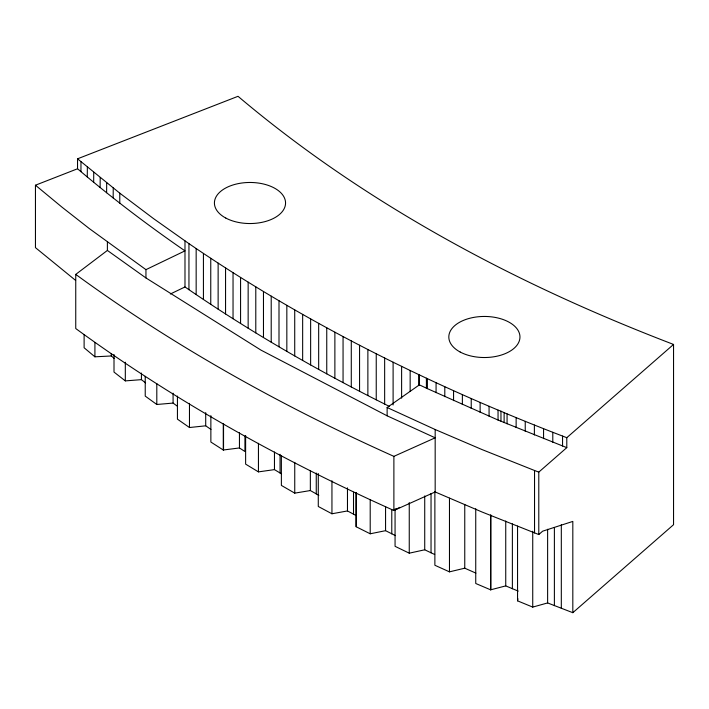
<?xml version="1.0" encoding="UTF-8"?>
<svg xmlns="http://www.w3.org/2000/svg" width="709" height="709" viewBox="0 0 709 709"><rect width="100%" height="100%" fill="white"/><g stroke="black" fill="none" stroke-linecap="round" stroke-linejoin="round"><path stroke-width="1.06" d="M35.45 185.209L62.135 207.276L89.343 228.599L145.948 269.642L184.987 250.871C147.862 225.285 111.907 197.971 77.538 168.769L35.45 185.209L35.45 247.645L75.624 280.418M107.387 242.141L107.387 250.437L75.748 274.401L75.748 328.542C174.636 400.745 282.235 460.495 393.885 510.498L435.175 491.957L482.093 512.031L538.787 534.551L542.642 531.183L572.819 521.416L572.819 612.691L547.623 602.934L532.734 607.099L517.552 600.851L517.552 526.069M77.538 168.769L77.538 158.816L238.029 96.309C366.447 204.866 517.056 284.513 673.55 344.441L673.55 524.704L572.819 612.691M84.114 334.568L84.114 347.764L94.917 356.813L111.278 355.971L114.371 358.506M94.917 356.813L94.917 342.518M111.278 355.971L111.278 353.773M114.007 354.491L114.007 372.083L125.316 380.893L141.428 379.652L145.575 382.887M119.777 203.12L119.777 193.167L77.538 158.816M125.316 380.893L125.316 362.202M141.428 379.652L141.428 373.058M145.23 376.319L145.23 396.109L156.804 404.484L173.085 403.084L177.259 406.142M75.748 274.401C174.636 346.604 282.235 406.354 393.885 456.357L435.175 437.816L387.132 415.82L261.036 350.157L145.948 277.946L145.948 269.642M156.804 404.484L156.804 383.596M173.085 403.084L173.085 393.194M177.436 396.065L177.436 419.161L189.471 427.527L205.707 425.808L210.945 429.424M389.347 406.381C318.607 371.312 250.02 331.777 184.987 286.959L184.987 240.909M188.948 289.689L188.948 243.639L153.676 218.718L119.777 193.167M189.471 427.527L189.471 403.341M196.163 294.598L196.163 248.54L188.948 243.639M203.43 299.473L203.43 253.423L196.163 248.54M205.707 425.808L205.707 412.611M210.759 304.329L210.759 258.28L203.43 253.423M244.942 436.132L244.942 451.527L239.447 447.955L223.273 450.011L210.865 442.044L210.865 415.651M218.133 309.159L218.133 263.11L210.759 258.28M223.273 450.011L223.273 423.619M223.539 449.976L223.539 423.583M225.559 313.954L225.559 267.905L218.133 263.11M233.039 318.731L233.039 272.681L225.559 267.905M239.447 447.955L239.447 432.561M240.573 323.481L240.573 277.432L233.039 272.681M245.624 435.539L245.624 464.129L258.439 471.884L274.463 469.615L281.526 473.887M248.15 328.196L248.15 282.147L240.573 277.432M255.789 332.893L255.789 286.835L248.15 282.147M258.439 471.884L258.439 443.293M263.473 337.555L263.473 291.505L255.789 286.835M271.21 342.19L271.21 296.14L263.473 291.505M274.463 469.615L274.463 452.023M279 346.798L279 300.749L271.21 296.14M280.064 473.045L280.064 454.345M281.376 455.727L281.376 485.417L294.749 493.136L310.347 490.548L318.837 495.343M286.835 351.38L286.835 305.322L279 300.749M294.722 355.927L294.722 309.877L286.835 305.322M294.749 493.136L294.749 462.348M302.654 360.447L302.654 314.397L294.722 309.877M310.347 490.548L310.347 470.758M310.639 364.94L310.639 318.89L302.654 314.397M316.258 493.951L316.258 473.054M318.279 473.497L318.279 506.483L331.945 513.777L347.472 510.941L356.166 515.585M318.669 369.407L318.669 323.357L310.639 318.89M326.752 373.838L326.752 327.788L318.669 323.357M331.945 513.777L331.945 480.791M334.878 378.252L334.878 332.193L326.752 327.788M343.059 382.621L343.059 336.571L334.878 332.193M347.472 510.941L347.472 487.845M351.283 386.972L351.283 340.923L343.059 336.571M353.516 514.229L353.516 492.241M395.418 535.614L385.563 530.678L370.204 533.788L356.14 526.743L356.14 492.658M356.193 492.507L356.14 526.743M359.56 391.288L359.56 345.239L351.283 340.923M367.874 395.569L367.874 349.519L359.56 345.239M370.204 533.788L370.204 499.694M376.24 399.832L376.24 353.773L367.874 349.519M384.65 404.05L384.65 358.001L376.24 353.773M385.563 530.678L385.563 506.483M387.132 415.82L387.132 407.515L419.382 384.854L419.382 374.893M391.776 533.868L391.776 509.674M393.105 404.963L393.105 362.202L384.65 358.001M399.734 507.352L393.885 510.498L393.885 456.357M395.064 508.938L395.064 546.329L409.253 553.18L424.726 549.794L434.679 554.5M401.613 398.157L401.613 366.358L393.105 362.202M409.253 553.18L409.253 502.592M410.156 391.324L410.156 370.497L401.613 366.358M418.753 385.563L418.753 374.6L410.156 370.497M424.726 549.794L424.726 495.91M426.401 388.16L426.401 378.198M673.55 344.441L566.792 437.692L566.792 447.645L498.046 420.047L427.394 388.629L427.394 378.668L418.753 374.6M431.037 552.843L431.037 493.464M434.874 491.585L434.874 565.259L449.471 571.853L464.758 568.193L475.881 573.12M435.175 491.957L435.175 429.521L387.132 407.515M436.07 392.662L436.07 382.709L427.394 378.668M444.8 396.677L444.8 386.715L436.07 382.709M449.471 571.853L449.471 498.179M453.565 400.647L453.565 390.694L444.8 386.715M462.374 404.591L462.374 394.638L453.565 390.694M464.758 568.193L464.758 504.418M471.228 408.508L471.228 398.547L462.374 394.638M475.739 508.716L475.739 583.489L490.619 589.826L505.739 585.9L518.217 591.102M480.126 412.39L480.126 402.428L471.228 398.547M489.068 416.236L489.068 406.275L480.126 402.428M490.619 589.826L490.619 515.053M490.858 589.764L490.858 514.991M498.046 420.047L498.046 410.094L489.068 406.275M500.962 421.155L500.962 411.193L498.046 410.094M504.126 422.599L504.126 412.638L500.962 411.193M505.739 585.9L505.739 521.026M507.068 423.831L507.068 413.879L504.126 412.638M512.377 588.754L512.377 523.88M516.134 427.58L516.134 417.628L507.068 413.879M525.236 431.302L525.236 421.341L516.134 417.628M532.734 607.099L532.734 531.227M534.382 434.98L534.382 425.028L525.236 421.341M534.542 532.938L534.542 470.492L482.093 449.595L435.175 429.521M538.787 534.551L538.787 472.114L566.792 447.645M543.564 438.632L543.564 428.679L534.382 425.028M547.623 602.934L547.623 529.26M552.79 442.248L552.79 432.295L543.564 428.679M554.385 605.654L554.385 527.585M561.315 608.304L561.315 524.731M562.556 446.023L562.556 436.07L552.79 432.295M80.95 171.667L80.977 161.696M87.278 176.966L87.358 166.978M93.668 182.248L93.739 172.26M113.165 197.935L113.245 187.947M100.111 187.495L100.199 177.507M106.607 192.733L106.704 182.736M517.552 600.851L517.916 598.768M393.885 510.498L396.491 508.557M170.346 294.005L184.987 286.959M562.556 436.07L566.792 437.692M534.542 470.492L538.787 472.114M419.382 384.854L427.394 388.629M107.387 250.437L145.948 277.946M225.808 218.062A35.565 20.534 0 0 0 284.663 207.569A35.565 20.534 0 0 0 239.491 183.383A35.565 20.534 0 0 0 225.808 218.062M460.203 352.045A35.565 20.534 0 0 0 519.068 341.552A35.565 20.534 0 0 0 473.896 317.366A35.565 20.534 0 0 0 460.203 352.045"/></g></svg>
